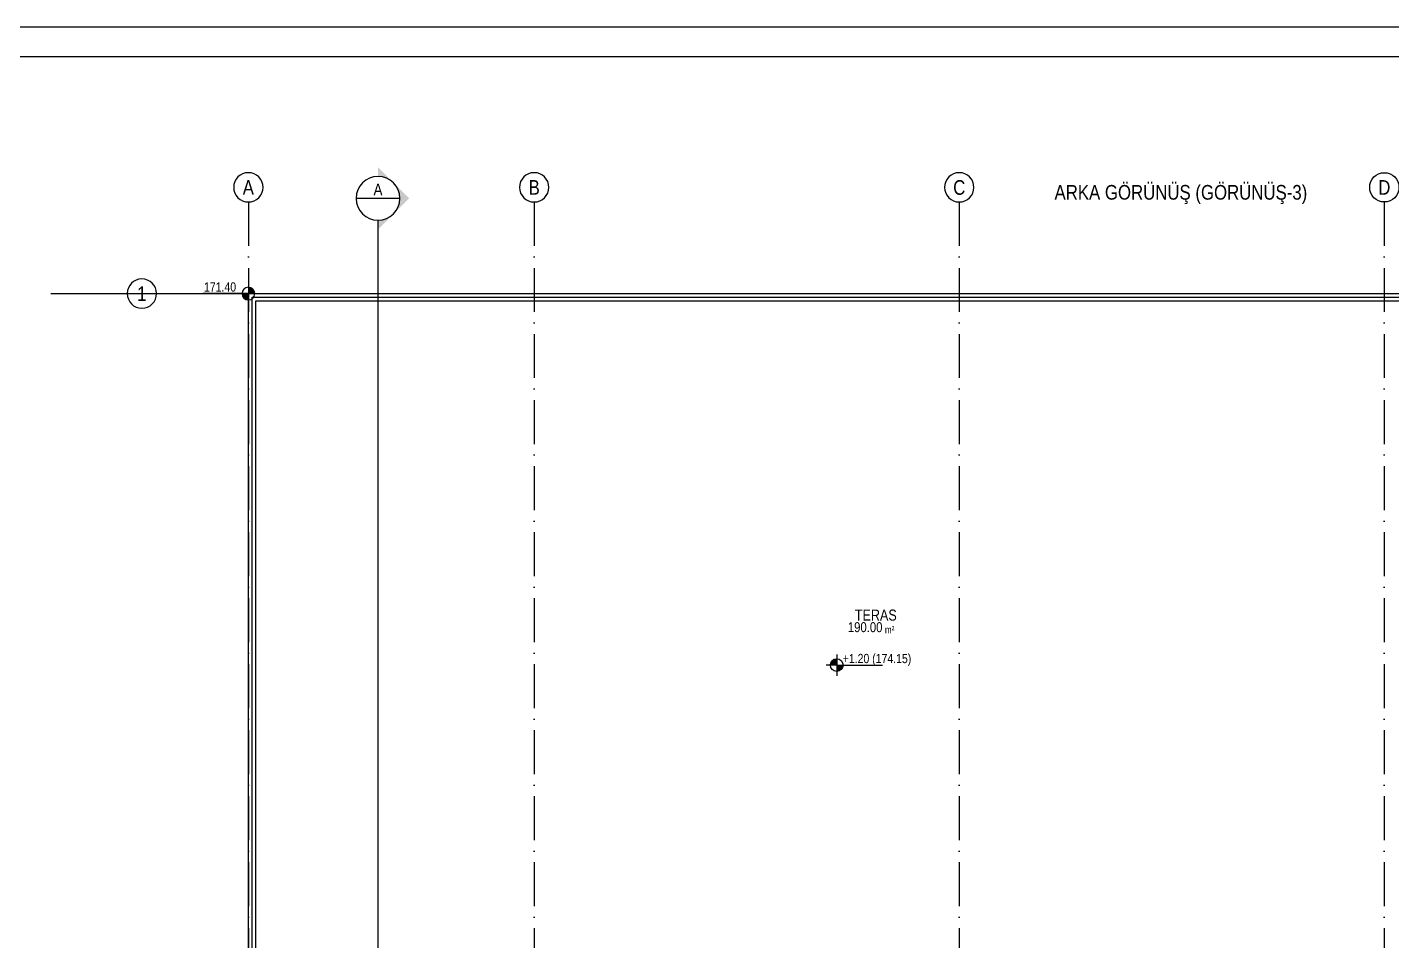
# Model space of a CAD drawing. Header units: millimetres. Extents: x 82776 to 137242, y 11666 to 27998.
# Drawn here: x 98643 to 100504, y 26751 to 27998 of the extents above; entities that cross this region are included whole.
import ezdxf
from ezdxf.enums import TextEntityAlignment as Align

# ---------------------------------------------------------------- set-up
doc = ezdxf.new("R2010")
doc.units = ezdxf.units.MM
doc.linetypes.add('ACAD_ISO10W100', pattern=[18, 12, -3, 0, -3])
doc.linetypes.add('DASHED', pattern=[15, 10, -5])
doc.layers.add('0_IFC_Area', color=100, linetype='Continuous', plot=False)
for name, color, linetype in [('0_IFC_Elevation_3', 21, 'Continuous'), ('0_IFC_Grid', 14, 'ACAD_ISO10W100'), ('0_IFC_Grid_Text_100', 14, 'Continuous'), ('0_IFC_Legend_Viewport', 7, 'Continuous'), ('0_IFC_Notation_Level_200', 160, 'Continuous'), ('0_IFC_Notation_Section_50', 10, 'Continuous'), ('0_IFC_Room_Text(No)_50', 12, 'Continuous'), ('0_IFC_Text_Explanation_50', 231, 'Continuous'), ('2_IFC_Handrail', 181, 'Continuous')]:
    doc.layers.add(name, color=color, linetype=linetype)
doc.styles.add('IFC_TEXT', font='ARIALN.TTF')

# ---------------------------------------------------------------- blocks, each defined once
blk = doc.blocks.new('*U1598')
at = {"layer": '0_IFC_Legend_Viewport', "transparency": 33554687}
blk.add_lwpolyline([(-4076.1, 2920), (0, 2920), (0, 0), (-4076.1, 0)], close=True, dxfattribs=at)
at = {"style": 'IFC_TEXT'}
for tag, p in [('PAFTA', (-2865.1, 17.9)), ('KOT', (-1159.1, 18)), ('OLCEK', (-110.4, 17.9))]:
    blk.add_attdef(tag, p, '', height=35, dxfattribs=at)
blk = doc.blocks.new('0_IFC_ROOM_TEXT_50')
at = {"layer": '0_IFC_Room_Text(No)_50', "insert": (13.2, -40), "char_height": 9.62, "attachment_point": 1, "style": 'IFC_TEXT'}
blk.add_mtext_dynamic_manual_height_columns('m²', width=16.695, gutter_width=6.88, heights=[0], dxfattribs=at)
at = {"layer": '0_IFC_Room_Text(No)_50', "style": 'IFC_TEXT'}
blk.add_attdef('ROOM_NAME', text='', height=13.5, dxfattribs=at).set_placement((0.7, -24.8), align=Align.MIDDLE_CENTER)
blk.add_attdef('ROOM_NUMBER', text='', height=7.7, dxfattribs=at).set_placement((0.7, -10.7), align=Align.CENTER)
blk.add_attdef('AREA', text='', height=13.5, dxfattribs=at).set_placement((9.8, -49.7), align=Align.RIGHT)
at = {"layer": '0_IFC_Text_Explanation_50', "style": 'IFC_TEXT', "flags": 1}
for tag, p in [('DÖŞEME:', (-41.1, -64.4)), ('DUVAR:', (-41.1, -75.5)), ('TAVAN:', (-41.1, -86.7))]:
    blk.add_attdef(tag, p, '', height=7.7, dxfattribs=at)
blk = doc.blocks.new('A_NK_ALAN')
at = {"layer": '0_IFC_Area'}
blk.add_lwpolyline([(-20, 1780), (1980, 1780), (1980, 830), (-20, 830)], close=True, dxfattribs=at)
ref = blk.add_blockref('0_IFC_ROOM_TEXT_50', (835.4, 1366.1))
ref.add_attrib('ROOM_NAME', 'TERAS', dxfattribs={"layer": '0_IFC_Room_Text(No)_50', "height": 15, "style": 'IFC_TEXT'}).set_placement((836.1, 1341.2), align=Align.MIDDLE_CENTER)
ref.add_attrib('AREA', '190.00', dxfattribs={"layer": '0_IFC_Room_Text(No)_50', "height": 13.47, "style": 'IFC_TEXT'}).set_placement((845.2, 1318), align=Align.RIGHT)
blk = doc.blocks.new('0_IFC_AXIS_TEXT_100')
at = {"layer": '0_IFC_Grid_Text_100'}
blk.add_circle((0, 1000), 1000, dxfattribs=at)
at = {"layer": '0_IFC_Grid_Text_100', "style": 'IFC_TEXT'}
blk.add_attdef('AXIS_NO', text='', height=1000, dxfattribs=at).set_placement((0, 993), align=Align.MIDDLE_CENTER)
blk = doc.blocks.new('A_B1_AKS')
at = {"layer": '0_IFC_Grid', "ltscale": 5}
for points in [[(0.29835, 1775), (0.29835, -395)], [(390.29835, 1775), (390.29835, -395)], [(970.29835, 1775), (970.29835, -395)], [(1550.29835, 1775), (1550.29452, -395)], [(-125.00143, 1650), (2125.00087, 1650)]]:
    blk.add_lwpolyline(points, dxfattribs=at)
ref = blk.add_blockref('0_IFC_AXIS_TEXT_100', (0.29835, 1775), dxfattribs=dict(xscale=-0.02, yscale=0.02, zscale=0.02, rotation=0.0064968962269241))
ref.add_attrib('AXIS_NO', 'A', dxfattribs={"layer": '0_IFC_Grid_Text_100', "height": 20, "rotation": 0.0064969, "style": 'IFC_TEXT'}).set_placement((0.2961, 1794.85432), align=Align.MIDDLE_CENTER)
ref = blk.add_blockref('0_IFC_AXIS_TEXT_100', (390.29835, 1775), dxfattribs=dict(xscale=-0.02, yscale=0.02, zscale=0.02, rotation=0.0064968962269241))
ref.add_attrib('AXIS_NO', 'B', dxfattribs={"layer": '0_IFC_Grid_Text_100', "height": 20, "rotation": 0.0064969, "style": 'IFC_TEXT'}).set_placement((390.2961, 1794.85432), align=Align.MIDDLE_CENTER)
ref = blk.add_blockref('0_IFC_AXIS_TEXT_100', (970.29835, 1775), dxfattribs=dict(xscale=-0.02, yscale=0.02, zscale=0.02, rotation=0.0064968962269241))
ref.add_attrib('AXIS_NO', 'C', dxfattribs={"layer": '0_IFC_Grid_Text_100', "height": 20, "rotation": 0.0064969, "style": 'IFC_TEXT'}).set_placement((970.2961, 1794.85432), align=Align.MIDDLE_CENTER)
at = {"xscale": 0.02, "yscale": 0.02, "zscale": 0.02, "rotation": 359.9935031037731}
blk.add_blockref('0_IFC_AXIS_TEXT_100', (1550.29835, 1775), dxfattribs=at).add_auto_attribs({'AXIS_NO': 'D'})
ref = blk.add_blockref('0_IFC_AXIS_TEXT_100', (-144.99917, 1629.99773), dxfattribs=dict(xscale=-0.02, yscale=0.02, zscale=0.02, rotation=0.0064968962269241))
ref.add_attrib('AXIS_NO', '1', dxfattribs={"layer": '0_IFC_Grid_Text_100', "height": 20, "rotation": 0.0064969, "style": 'IFC_TEXT'}).set_placement((-145.00142, 1649.85205), align=Align.MIDDLE_CENTER)
blk = doc.blocks.new('*U478')
at = {"layer": '0_IFC_Room_Text(No)_50'}
h = blk.add_hatch(color=256, dxfattribs=at)
h.paths.add_polyline_path([(-1061, 0), (-530, -530, -0.414214), (-530, 530)])
h.paths.add_polyline_path([(-530, 530, -0.198912), (0, 750), (0, 1061)])
h.paths.add_polyline_path([(-530, -530), (0, -1061), (0, -750, -0.198912)])
at = {"layer": '0_IFC_Room_Text(No)_50', "linetype": 'Continuous'}
blk.add_line((-750, 0), (750, 0), dxfattribs=at)
blk.add_circle((0, 0), 750, dxfattribs=at)
at = {"layer": '0_IFC_Room_Text(No)_50', "style": 'IFC_TEXT'}
blk.add_attdef('NO', text='', height=400, dxfattribs=at).set_placement((0, 100), align=Align.CENTER)
for p in [(0, -100), (0, -374)]:
    blk.add_attdef('SHEET', text='', height=200, dxfattribs=at).set_placement(p, align=Align.TOP_CENTER)
blk = doc.blocks.new('A ZK KESIT YERLERI')
at = {"layer": '0_IFC_Notation_Section_50', "linetype": 'DASHED', "ltscale": 3, "const_width": 2}
blk.add_lwpolyline([(176.9, -253.1), (176.9, 1900)], dxfattribs=at)
ref = blk.add_blockref('*U478', (176.9, 1930), dxfattribs=dict(xscale=-0.0400000000259542, yscale=0.0400000000259542, zscale=0.0400000000259542))
ref.add_attrib('NO', 'A', dxfattribs={"layer": '0_IFC_Room_Text(No)_50', "height": 16, "style": 'IFC_TEXT'}).set_placement((176.9, 1934), align=Align.CENTER)
at = {"layer": '0_IFC_Notation_Section_50', "transparency": 33554687, "insert": (1100, 1948.2), "char_height": 20, "attachment_point": 1, "style": 'IFC_TEXT'}
blk.add_mtext_dynamic_manual_height_columns('\\pxql;ARKA GÖRÜNÜŞ (GÖRÜNÜŞ-3)', width=515.997, gutter_width=12.5, heights=[0], dxfattribs=at)
blk = doc.blocks.new('0_IFC_NOTATION_LEVEL_200')
at = {"layer": '0_IFC_Notation_Level_200'}
h = blk.add_hatch(color=256, dxfattribs=at)
h.dxf.hatch_style = 1
h.paths.add_polyline_path([(0, 0), (0, 576, 0.4142136), (-576, 0)])
h.paths.add_polyline_path([(0, -576, 0.4142136), (576, 0), (0, 0)])
for p, q in [((0, 0), (-960, 0)), ((0, 960), (0, -960)), ((0, 0), (4154, 0))]:
    blk.add_line(p, q, dxfattribs=at)
blk.add_circle((0, 0), 576, dxfattribs=at)
at = {"layer": '0_IFC_Notation_Level_200', "style": 'IFC_TEXT'}
for tag, p in [('LEVEL_ABOVE', (549, 185)), ('LEVEL_BELOW', (549, -1005))]:
    blk.add_attdef(tag, p, '', height=800, dxfattribs=at)
blk = doc.blocks.new('A KOSE KOTLARI')
ref = blk.add_blockref('0_IFC_NOTATION_LEVEL_200', (0, 0), dxfattribs=dict(xscale=-0.015, yscale=0.015, zscale=0.015))
ref.add_attrib('LEVEL_ABOVE', '171.40', (-60.5, 2.8), dxfattribs={"layer": '0_IFC_Notation_Level_200', "height": 12.5, "rotation": 0, "style": 'IFC_TEXT'})

msp = doc.modelspace()

# ---------------------------------------------------------------- linework, layer by layer
msp.add_lwpolyline([(82776.4, 27997.6), (82776.4, 24997.6), (137241.5, 24997.6), (137241.5, 27997.6)], close=True)
at = {"layer": '0_IFC_Elevation_3'}
for points in [[(98674.9, 27634.1), (98944.2, 27634.1)], [(98944.2, 26684.1), (98944.2, 27634.1), (100944.2, 27634.1), (100944.2, 26684.1)]]:
    msp.add_lwpolyline(points, dxfattribs=at)
at = {"layer": '2_IFC_Handrail'}
for points in [[(98949.2, 26684.1), (98949.2, 27629.1), (100939.2, 27629.1), (100939.2, 26684.1)], [(98954.2, 26684.1), (98954.2, 27624.1), (100934.2, 27624.1), (100934.2, 26684.1)]]:
    msp.add_lwpolyline(points, dxfattribs=at)

# ---------------------------------------------------------------- block references
for name, p in [('*U1598', (102584.2, 25037.6)), ('A ZK KESIT YERLERI', (98944.2, 25834.1)), ('A_B1_AKS', (98943.9, 25984.1)), ('A KOSE KOTLARI', (98944.2, 27634.1)), ('A_NK_ALAN', (98964.2, 25854.1))]:
    msp.add_blockref(name, p)
ref = msp.add_blockref('0_IFC_NOTATION_LEVEL_200', (99747, 27127), dxfattribs=dict(xscale=0.015, yscale=0.015, zscale=0.015))
ref.add_attrib('LEVEL_ABOVE', '+1.20 (174.15)', (99755.2, 27129.8), dxfattribs={"layer": '0_IFC_Notation_Level_200', "height": 12.5, "rotation": 360, "style": 'IFC_TEXT'})

doc.saveas('drawing.dxf')
